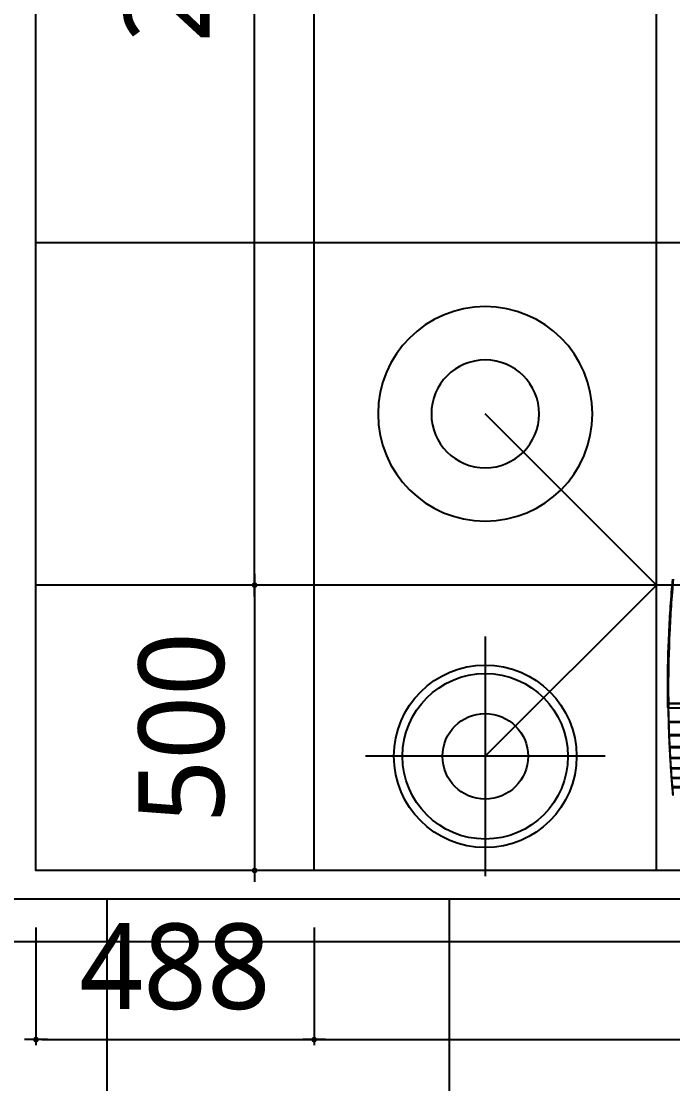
# Model space of a CAD drawing. Header units: millimetres. Extents: x 11242 to 497835, y 4200 to 105100.
# Drawn here: x 273749 to 274891, y 45551 to 47413 of the extents above; entities that cross this region are included whole.
import ezdxf
from ezdxf.xclip import XClip

# ---------------------------------------------------------------- set-up
doc = ezdxf.new("R2010")
doc.units = ezdxf.units.MM
doc.header["$LTSCALE"] = 200
doc.header["$XCLIPFRAME"] = 0
doc.layers.get('DEFPOINTS').update_dxf_attribs({"color": 137})
for name, color, linetype in [('# LG-AIRCON', 240, 'Continuous'), ('# LIGHT - LED', 6, 'Continuous'), ('# 냉난방설비', 4, 'Continuous'), ('# 환기(SA)', 3, 'Continuous'), ('CEIL-7', 7, 'Continuous'), ('CEIL-암면흡음텍스', 251, 'Continuous')]:
    doc.layers.add(name, color=color, linetype=linetype)
doc.layers.add('Defpoint', color=137, linetype='Continuous', plot=False)
doc.styles.add('맑은고딕', font='malgun.ttf')
doc.dimstyles.new('GAUN-100', dxfattribs={"dimscale": 100, "dimtxt": 1.5, "dimasz": 1, "dimexe": 2, "dimexo": 3, "dimgap": 0.5, "dimtad": 1, "dimdec": 0, "dimzin": 1, "dimdsep": 46, "dimlunit": 6, "dimtxsty": '맑은고딕', "dimblk": 'CJDOT', "dimcen": 0.09, "dimdle": 1, "dimclrd": 256, "dimclre": 256, "dimclrt": 3, "dimadec": 0, "dimazin": 0, "dimtfac": 1, "dimtdec": 0, "dimtix": 1, "dimtmove": 2, "dimatfit": 3, "dimldrblk": 'CJDOT', "dimfxl": 1, "dimtolj": 1, "dimtzin": 1, "dimarcsym": 0})

# ---------------------------------------------------------------- blocks, each defined once
blk = doc.blocks.new('C24')
at = {"layer": '# LIGHT - LED', "linetype": 'Continuous'}
for radius in [125.3, 63]:
    blk.add_circle((-200, -200), radius, dxfattribs=at)
at = {"layer": 'Defpoint'}
blk.add_line((0, 0), (-200, -200), dxfattribs=at)
blk = doc.blocks.new('조명설비')
at = {"layer": '# LIGHT - LED', "xscale": -1.5, "yscale": 1.5, "zscale": 1.5, "rotation": 180}
blk.add_blockref('C24', (274862.5, -72375), dxfattribs=at)
blk = doc.blocks.new('A$C7F214049')
at = {"layer": '# LG-AIRCON', "color": 0}
for centre, start, end in [((0.9, 221.8), 90, 100.179), ((1, 214.2), 259.9765, 270)]:
    blk.add_arc(centre, 0.2, start, end, dxfattribs=at)
for centre, major_axis, ratio, start_param, end_param in [((0.9, 221.8), (0.035, -0.197), 0.332536, 3.123924, 4.65892), ((0.9, 221.8), (0, -0.2), 0.336285, 3.141593, 4.71847), ((1.1, 222.1), (-0.001, -0.2), 0.16971, 4.716028, 5.126136), ((1.1, 221.8), (0, -0.2), 0.175267, 3.141593, 4.716048), ((1, 214.2), (0, -0.2), 0.329321, 4.718366, 6.283185), ((1, 214.2), (-0.035, -0.197), 0.323896, 4.775635, 6.326193), ((1.2, 214.2), (0, -0.2), 0.173506, 4.716021, 6.283185), ((2, 189.9), (0.11, 0.792), 0.166611, 1.605362, 3.142313), ((2.1, 189.9), (-0.001, -0.8), 0.169592, 4.723878, 6.283187), ((2.8, 166.9), (0.1, 0.794), 0.164575, 1.609472, 3.142247), ((2.8, 166.9), (-0.001, -0.8), 0.167952, 4.730341, 6.283187), ((3.8, 145.9), (0.091, 0.795), 0.162642, 1.617464, 3.142191), ((3.8, 145.9), (-0.001, -0.8), 0.16673, 4.740302, 6.283187), ((4.8, 126.9), (0.084, 0.796), 0.161192, 1.626852, 3.142144), ((4.8, 126.9), (-0.001, -0.8), 0.166002, 4.751307, 6.283187), ((5.9, 108.9), (0.076, 0.796), 0.157588, 1.638707, 3.142089), ((5.9, 108.9), (-0.001, -0.8), 0.163114, 4.765189, 6.283187), ((7.1, 91.9), (0.064, 0.797), 0.149458, 1.65214, 3.142012), ((7.1, 91.9), (-0.001, -0.8), 0.155307, 4.78161, 6.283187), ((8.4, 75.9), (0.049, 0.798), 0.136958, 1.667536, 3.141913), ((8.4, 75.9), (-0.001, -0.8), 0.14248, 4.80064, 6.283187)]:
    blk.add_ellipse(centre, major_axis=major_axis, ratio=ratio, start_param=start_param, end_param=end_param, dxfattribs=at)
for points, knots in [([(0, 250), (0, 281.7), (0.7, 313.5), (2.9, 361), (3.8, 376.9), (6, 408.5), (7.2, 424.3), (8.7, 440)], [0, 0, 0, 0, 0.5, 0.5, 0.75, 0.75, 1, 1, 1, 1]), ([(9.5, 440), (8.1, 424.3), (6.8, 408.5), (4.6, 376.9), (3.7, 361.1), (1.6, 313.5), (0.8, 281.7), (0.8, 250)], [0, 0, 0, 0, 0.25, 0.25, 0.5, 0.5, 1, 1, 1, 1]), ([(0.2, 222), (0.1, 226.7), (0.1, 231.3), (0, 240.7), (0, 245.3), (0, 250)], [0, 0, 0, 0, 0.499971, 0.499971, 1, 1, 1, 1]), ([(0.8, 250), (0.8, 245.3), (0.8, 240.7), (0.9, 231.4), (1, 226.7), (1, 222.1)], [0, 0, 0, 0, 0.501231, 0.501231, 1, 1, 1, 1]), ([(0.2, 221.4), (0.2, 221.5), (0.2, 221.6), (0.3, 221.8), (0.3, 221.8), (0.5, 221.9), (0.5, 222), (0.6, 222)], [0, 0, 0, 0, 0.413485, 0.413485, 0.756372, 0.756372, 1, 1, 1, 1]), ([(0.9, 221.8), (0.8, 221.8), (0.7, 221.8), (0.5, 221.7), (0.5, 221.7), (0.3, 221.5), (0.3, 221.5), (0.2, 221.3), (0.2, 221.2), (0.2, 221.1)], [0, 0, 0, 0, 0.207206, 0.207206, 0.406319, 0.406319, 0.711537, 0.711537, 1, 1, 1, 1]), ([(0.3, 214.9), (0.3, 215.6), (0.3, 216.3), (0.3, 217.7), (0.2, 218.3), (0.2, 219.7), (0.2, 220.3), (0.2, 221.1), (0.2, 221.1), (0.2, 221.1)], [0, 0, 0, 0, 0.339725, 0.339725, 0.659808, 0.659808, 0.979892, 0.979892, 1, 1, 1, 1]), ([(0.3, 214.9), (0.3, 214.8), (0.3, 214.7), (0.4, 214.5), (0.4, 214.5), (0.6, 214.3), (0.6, 214.3), (0.8, 214.2), (0.9, 214.2), (1, 214.2)], [0, 0, 0, 0, 0.276838, 0.276838, 0.584469, 0.584469, 0.788147, 0.788147, 1, 1, 1, 1]), ([(0.5, 214.1), (0.6, 213.5), (0.6, 212.8), (0.6, 209), (0.7, 205.8), (0.8, 200.5), (0.9, 198.4), (1, 194.2), (1, 192.1), (1.1, 190.1)], [0, 0, 0, 0, 0.078281, 0.078281, 0.476719, 0.476719, 0.742339, 0.742339, 1, 1, 1, 1]), ([(0.6, 222), (0.7, 222), (0.7, 222), (0.9, 222.1), (0.9, 222.1), (1, 222.1)], [0, 0, 0, 0, 0.544417, 0.544417, 1, 1, 1, 1]), ([(1.2, 213.9), (1.2, 213.9), (1.1, 213.9), (1, 214), (1, 214), (0.8, 214.1), (0.7, 214.1), (0.6, 214.2), (0.6, 214.3), (0.6, 214.4)], [0, 0, 0, 0, 0.060986, 0.060986, 0.315861, 0.315861, 0.671736, 0.671736, 1, 1, 1, 1]), ([(0.7, 221.8), (0.7, 221.9), (0.7, 221.9), (0.8, 221.9), (0.9, 221.9), (0.9, 221.9)], [0, 0, 0, 0, 0.175789, 0.175789, 1, 1, 1, 1]), ([(0.8, 214.4), (0.8, 214.4), (0.8, 214.3), (0.9, 214.3), (0.9, 214.2), (1, 214.2)], [0, 0, 0, 0, 0.208494, 0.208494, 1, 1, 1, 1]), ([(0.9, 221.9), (6.9, 221.9), (12.9, 221.9), (24.8, 221.9), (30.8, 221.9), (48.8, 221.9), (60.9, 221.9), (97, 221.9), (121.1, 221.9), (169.4, 221.9), (193.5, 221.9), (241.8, 221.9), (266, 221.9), (386.8, 221.9), (483.4, 221.9), (580, 221.9)], [0, 0, 0, 0, 0.03125, 0.03125, 0.0625, 0.0625, 0.125, 0.125, 0.25, 0.25, 0.375, 0.375, 0.5, 0.5, 1, 1, 1, 1]), ([(1, 222.1), (5.8, 222.1), (10.7, 222.1), (20.4, 222.1), (25.2, 222.1), (39.8, 222.1), (49.5, 222.1), (78.8, 222.1), (98.3, 222.1), (137.4, 222.1), (156.9, 222.1), (196.1, 222.1), (215.6, 222.1), (235.2, 222.1)], [0, 0, 0, 0, 0.0625, 0.0625, 0.125, 0.125, 0.25, 0.25, 0.5, 0.5, 0.75, 0.75, 1, 1, 1, 1]), ([(235.2, 221.9), (215.6, 221.9), (196.1, 221.9), (156.9, 221.9), (137.4, 221.9), (98.3, 221.9), (78.8, 221.9), (49.5, 221.9), (39.8, 221.9), (25.2, 221.9), (20.4, 221.9), (10.7, 221.9), (5.8, 221.9), (1, 221.9)], [0, 0, 0, 0, 0.25, 0.25, 0.5, 0.5, 0.75, 0.75, 0.875, 0.875, 0.9375, 0.9375, 1, 1, 1, 1]), ([(1, 221.8), (1, 221.2), (1, 220.6), (1.1, 219), (1.1, 218), (1.1, 216.1), (1.1, 215.1), (1.1, 214.2)], [0, 0, 0, 0, 0.236714, 0.236714, 0.631467, 0.631467, 1, 1, 1, 1]), ([(580, 221.8), (483.4, 221.8), (386.8, 221.8), (266, 221.8), (241.9, 221.8), (193.6, 221.8), (169.4, 221.8), (121.2, 221.8), (97, 221.8), (60.9, 221.8), (48.9, 221.8), (30.9, 221.8), (24.9, 221.8), (13, 221.8), (7, 221.8), (1, 221.8)], [0, 0, 0, 0, 0.5, 0.5, 0.625, 0.625, 0.75, 0.75, 0.875, 0.875, 0.9375, 0.9375, 0.96875, 0.96875, 1, 1, 1, 1]), ([(1.1, 214.2), (7.1, 214.2), (13.1, 214.2), (25, 214.2), (31, 214.2), (49, 214.2), (61, 214.2), (97.1, 214.2), (121.3, 214.2), (169.5, 214.2), (193.6, 214.2), (241.9, 214.2), (266.1, 214.2), (386.8, 214.2), (483.4, 214.2), (580, 214.2)], [0, 0, 0, 0, 0.03125, 0.03125, 0.0625, 0.0625, 0.125, 0.125, 0.25, 0.25, 0.375, 0.375, 0.5, 0.5, 1, 1, 1, 1]), ([(580, 214), (483.5, 214), (386.9, 214), (266.2, 214), (242.1, 214), (193.8, 214), (169.7, 214), (121.5, 214), (97.4, 214), (61.3, 214), (49.2, 214), (31.2, 214), (25.2, 214), (13.2, 214), (7.2, 214), (1.2, 214)], [0, 0, 0, 0, 0.5, 0.5, 0.625, 0.625, 0.75, 0.75, 0.875, 0.875, 0.9375, 0.9375, 0.96875, 0.96875, 1, 1, 1, 1]), ([(1.9, 189.9), (1.9, 189.9), (1.9, 189.9), (1.9, 192), (1.8, 194.1), (1.7, 198.4), (1.6, 200.5), (1.5, 205.8), (1.5, 209), (1.4, 212.7), (1.4, 213.2), (1.4, 213.7)], [0, 0, 0, 0, 0.000198, 0.000198, 0.268491, 0.268491, 0.536776, 0.536776, 0.939193, 0.939193, 1, 1, 1, 1]), ([(443.7, 222), (392.5, 222), (341.4, 222), (266.1, 222), (241.9, 222), (193.7, 222), (169.5, 222), (121.3, 222), (97.2, 222), (61.1, 222), (49, 222), (31, 222), (25, 222), (13.1, 222), (7.3, 222), (1.5, 222)], [0, 0, 0, 0, 0.346652, 0.346652, 0.510321, 0.510321, 0.673991, 0.673991, 0.83766, 0.83766, 0.919495, 0.919495, 0.960412, 0.960412, 1, 1, 1, 1]), ([(1.1, 190.1), (1.1, 190), (1.1, 189.8), (1.1, 189.7), (1.1, 189.6), (1.1, 189.5), (1.1, 189.4), (1.1, 189.3), (1.1, 189.3), (1.1, 189.3), (1.1, 189.2), (1.1, 189.2), (1.1, 189.2), (1.1, 189.2), (1.1, 189.2), (1.1, 189.1), (1.1, 189.1), (1.1, 189.1), (1.1, 189.1), (1.1, 189.1), (1.1, 189.1), (1.1, 189.1), (1.1, 189.1), (1.1, 189.1), (1.1, 189.1), (1.1, 189.1), (1.1, 189.1), (1.1, 189.1), (1.1, 189.1), (1.1, 189.1), (1.1, 189.1), (1.1, 189.1), (1.1, 189.1), (1.1, 189.1), (1.1, 189.1), (1.1, 189.1), (1.1, 189.1), (1.1, 189.1), (1.1, 189.1), (1.1, 189.1), (1.1, 189.1), (1.1, 189.1), (1.1, 189.1), (1.1, 189.1)], [0, 0, 0, 0, 0.331373, 0.331373, 0.552824, 0.552824, 0.700821, 0.700821, 0.799739, 0.799739, 0.865865, 0.865865, 0.910081, 0.910081, 0.939655, 0.939655, 0.959446, 0.959446, 0.972697, 0.972697, 0.981578, 0.981578, 0.987537, 0.987537, 0.991542, 0.991542, 0.994241, 0.994241, 0.996065, 0.996065, 0.997305, 0.997305, 0.998154, 0.998154, 0.998742, 0.998742, 0.999339, 0.999339, 0.99959, 0.99959, 0.999847, 0.999847, 1, 1, 1, 1]), ([(1.1, 190.1), (1.1, 190.1), (1.1, 190.1), (1.1, 190), (1.1, 189.9), (1.1, 189.7), (1.2, 189.7), (1.3, 189.5), (1.3, 189.4), (1.5, 189.3), (1.6, 189.2), (1.8, 189.1), (1.8, 189.1), (1.9, 189.1)], [0, 0, 0, 0, 0.004581, 0.004581, 0.182241, 0.182241, 0.349923, 0.349923, 0.612891, 0.612891, 0.797504, 0.797504, 1, 1, 1, 1]), ([(1.1, 190.1), (1.1, 190.1), (1.1, 190.1), (1.1, 190), (1.1, 190), (1.1, 190), (1.2, 190), (1.3, 189.9), (1.3, 189.9), (1.5, 189.9), (1.6, 189.9), (1.7, 189.9), (1.8, 189.9), (1.9, 189.9)], [0, 0, 0, 0, 0.004581, 0.004581, 0.18224, 0.18224, 0.349922, 0.349922, 0.61289, 0.61289, 0.797504, 0.797504, 1, 1, 1, 1]), ([(1.1, 189.1), (1.1, 189.1), (1.1, 189.1), (1.1, 188.3), (1.2, 187.5), (1.3, 183.8), (1.4, 180.9), (1.5, 176), (1.6, 174.1), (1.7, 170.4), (1.8, 168.7), (1.9, 167)], [0, 0, 0, 0, 0.000003, 0.000003, 0.107608, 0.107608, 0.505291, 0.505291, 0.770328, 0.770328, 1, 1, 1, 1]), ([(53.7, 189.8), (46.9, 189.8), (40.1, 189.9), (22.8, 189.9), (12.3, 189.9), (1.9, 189.9)], [0, 0, 0, 0, 0.395268, 0.395268, 1, 1, 1, 1]), ([(2.7, 166.9), (2.6, 168.6), (2.6, 170.4), (2.4, 174.1), (2.3, 176.1), (2.2, 181), (2.1, 183.9), (2, 187.6), (2, 188.3), (1.9, 189.1), (1.9, 189.1), (1.9, 189.1)], [0, 0, 0, 0, 0.237428, 0.237428, 0.501258, 0.501258, 0.897133, 0.897133, 0.999576, 0.999576, 1, 1, 1, 1]), ([(2.1, 189.1), (12.5, 189.1), (22.9, 189.1), (43.8, 189.1), (54.2, 189.1), (85.7, 189), (106.7, 189), (127.7, 189)], [0, 0, 0, 0, 0.25, 0.25, 0.5, 0.5, 1, 1, 1, 1]), ([(1.9, 167), (1.9, 167), (1.9, 167), (1.9, 167), (1.9, 166.9), (1.9, 166.7), (1.9, 166.6), (2, 166.5), (2.1, 166.4), (2.3, 166.3), (2.4, 166.2), (2.5, 166.1), (2.6, 166.1), (2.7, 166.1)], [0, 0, 0, 0, 0.004577, 0.004577, 0.182726, 0.182726, 0.350796, 0.350796, 0.613047, 0.613047, 0.797661, 0.797661, 1, 1, 1, 1]), ([(1.9, 167), (1.9, 167), (1.9, 167), (1.9, 167), (1.9, 167), (1.9, 167), (1.9, 167), (2, 166.9), (2.1, 166.9), (2.3, 166.9), (2.3, 166.9), (2.5, 166.9), (2.6, 166.9), (2.7, 166.9)], [0, 0, 0, 0, 0.004577, 0.004577, 0.182724, 0.182724, 0.350793, 0.350793, 0.613048, 0.613048, 0.797663, 0.797663, 1, 1, 1, 1]), ([(1.9, 166.1), (1.9, 165.5), (1.9, 165), (2.1, 161.6), (2.2, 158.8), (2.4, 154.1), (2.5, 152.2), (2.6, 148.9), (2.7, 147.5), (2.8, 146)], [0, 0, 0, 0, 0.085152, 0.085152, 0.5056, 0.5056, 0.785788, 0.785788, 1, 1, 1, 1]), ([(81.9, 166.8), (68.6, 166.8), (55.4, 166.8), (29, 166.9), (15.8, 166.9), (2.7, 166.9)], [0, 0, 0, 0, 0.5, 0.5, 1, 1, 1, 1]), ([(3.6, 145.9), (3.5, 147.4), (3.5, 148.9), (3.3, 152.3), (3.2, 154.1), (3, 158.8), (2.9, 161.7), (2.8, 165), (2.8, 165.6), (2.7, 166.1)], [0, 0, 0, 0, 0.222879, 0.222879, 0.501857, 0.501857, 0.920491, 0.920491, 1, 1, 1, 1]), ([(2.8, 166.1), (15.9, 166.1), (29.1, 166.1), (55.5, 166), (68.7, 166), (81.9, 166)], [0, 0, 0, 0, 0.5, 0.5, 1, 1, 1, 1]), ([(3.6, 145.9), (3.5, 145.9), (3.4, 145.9), (3.3, 145.9), (3.2, 145.9), (3, 145.9), (3, 145.9), (2.9, 146), (2.8, 146), (2.8, 146), (2.8, 146), (2.8, 146), (2.8, 146), (2.8, 146)], [0, 0, 0, 0, 0.202532, 0.202532, 0.387538, 0.387538, 0.649339, 0.649339, 0.81734, 0.81734, 0.995424, 0.995424, 1, 1, 1, 1]), ([(3.7, 145.1), (3.6, 145.1), (3.5, 145.1), (3.3, 145.2), (3.2, 145.2), (3.1, 145.4), (3, 145.5), (2.9, 145.6), (2.8, 145.7), (2.8, 145.9), (2.8, 145.9), (2.8, 146), (2.8, 146), (2.8, 146)], [0, 0, 0, 0, 0.202534, 0.202534, 0.387539, 0.387539, 0.649336, 0.649336, 0.817337, 0.817337, 0.995424, 0.995424, 1, 1, 1, 1]), ([(2.8, 145.1), (2.8, 145.1), (2.8, 145.1), (2.9, 143.7), (3, 142.2), (3.1, 139.2), (3.2, 137.6), (3.4, 134.3), (3.5, 132.7), (3.6, 129.7), (3.7, 128.4), (3.8, 127)], [0, 0, 0, 0, 0.000003, 0.000003, 0.2381, 0.2381, 0.505996, 0.505996, 0.774012, 0.774012, 1, 1, 1, 1]), ([(82.8, 145.8), (69.6, 145.8), (56.4, 145.8), (29.9, 145.8), (16.8, 145.9), (3.6, 145.9)], [0, 0, 0, 0, 0.5, 0.5, 1, 1, 1, 1]), ([(4.6, 126.9), (4.6, 128.3), (4.5, 129.7), (4.3, 132.8), (4.2, 134.4), (4, 137.6), (4, 139.3), (3.8, 142.3), (3.7, 143.7), (3.7, 145.1)], [0, 0, 0, 0, 0.23561, 0.23561, 0.502531, 0.502531, 0.769333, 0.769333, 1, 1, 1, 1]), ([(3.8, 145.1), (16.9, 145.1), (30, 145.1), (56.4, 145), (69.6, 145), (82.9, 145)], [0, 0, 0, 0, 0.5, 0.5, 1, 1, 1, 1]), ([(3.8, 127), (3.8, 126.8), (3.8, 126.7), (3.8, 126.4), (3.9, 126.2), (3.9, 126.1), (3.9, 126.1), (3.9, 126.1)], [0, 0, 0, 0, 0.569674, 0.569674, 0.999955, 0.999955, 1, 1, 1, 1]), ([(4.7, 126.1), (4.6, 126.1), (4.5, 126.1), (4.3, 126.2), (4.3, 126.2), (4.1, 126.4), (4, 126.5), (3.9, 126.6), (3.9, 126.7), (3.8, 126.9), (3.8, 126.9), (3.8, 127), (3.8, 127), (3.8, 127)], [0, 0, 0, 0, 0.202953, 0.202953, 0.388561, 0.388561, 0.650171, 0.650171, 0.817787, 0.817787, 0.995423, 0.995423, 1, 1, 1, 1]), ([(4.6, 126.9), (4.6, 126.9), (4.5, 126.9), (4.3, 126.9), (4.2, 126.9), (4.1, 126.9), (4, 126.9), (3.9, 126.9), (3.9, 127), (3.8, 127), (3.8, 127), (3.8, 127), (3.8, 127), (3.8, 127)], [0, 0, 0, 0, 0.20295, 0.20295, 0.388559, 0.388559, 0.650174, 0.650174, 0.81779, 0.81779, 0.995423, 0.995423, 1, 1, 1, 1]), ([(3.9, 126.1), (3.9, 126.1), (3.9, 126.1), (3.9, 124.7), (4, 123.4), (4.2, 120.5), (4.3, 119), (4.5, 115.9), (4.6, 114.4), (4.8, 111.6), (4.8, 110.3), (4.9, 109)], [0, 0, 0, 0, 0.000002, 0.000002, 0.236795, 0.236795, 0.505989, 0.505989, 0.775323, 0.775323, 1, 1, 1, 1]), ([(5.8, 108.8), (5.7, 110.2), (5.6, 111.5), (5.4, 114.4), (5.3, 116), (5.1, 119.1), (5, 120.6), (4.9, 123.5), (4.8, 124.8), (4.7, 126.1)], [0, 0, 0, 0, 0.234809, 0.234809, 0.503083, 0.503083, 0.771219, 0.771219, 1, 1, 1, 1]), ([(4.9, 109), (5, 108.9), (5, 108.7), (5, 108.4), (5, 108.2), (5, 108.1)], [0, 0, 0, 0, 0.50205, 0.50205, 1, 1, 1, 1]), ([(4.9, 109), (4.9, 109), (4.9, 109), (4.9, 108.9), (5, 108.8), (5, 108.7), (5, 108.6), (5.1, 108.5), (5.2, 108.4), (5.4, 108.2), (5.5, 108.2), (5.6, 108.1), (5.7, 108.1), (5.8, 108.1)], [0, 0, 0, 0, 0.004573, 0.004573, 0.182489, 0.182489, 0.350305, 0.350305, 0.61092, 0.61092, 0.796953, 0.796953, 1, 1, 1, 1]), ([(4.9, 109), (4.9, 109), (4.9, 109), (4.9, 109), (4.9, 109), (5, 108.9), (5, 108.9), (5.1, 108.9), (5.2, 108.9), (5.4, 108.9), (5.4, 108.8), (5.6, 108.8), (5.7, 108.8), (5.8, 108.8)], [0, 0, 0, 0, 0.004573, 0.004573, 0.182486, 0.182486, 0.350302, 0.350302, 0.610923, 0.610923, 0.796956, 0.796956, 1, 1, 1, 1]), ([(5, 108.1), (5, 108.1), (5, 108.1), (5, 107.6), (5.1, 107.1), (5.3, 104.4), (5.4, 102.2), (5.7, 98.5), (5.8, 97), (6, 94.4), (6.1, 93.2), (6.1, 92)], [0, 0, 0, 0, 0.000003, 0.000003, 0.09538, 0.09538, 0.505942, 0.505942, 0.779485, 0.779485, 1, 1, 1, 1]), ([(7, 91.8), (6.9, 93.1), (6.8, 94.3), (6.6, 97.1), (6.5, 98.5), (6.2, 102.2), (6.1, 104.5), (5.9, 107.1), (5.9, 107.6), (5.8, 108.1), (5.8, 108.1), (5.8, 108.1)], [0, 0, 0, 0, 0.231173, 0.231173, 0.503648, 0.503648, 0.912609, 0.912609, 0.999768, 0.999768, 1, 1, 1, 1]), ([(6.1, 92), (6.1, 92), (6.1, 92), (6.1, 92), (6.1, 92), (6.2, 92), (6.2, 92), (6.2, 91.9), (6.2, 91.9), (6.3, 91.9), (6.4, 91.9), (6.6, 91.8), (6.6, 91.8), (6.8, 91.8), (6.9, 91.8), (7, 91.8)], [0, 0, 0, 0, 0.004557, 0.004557, 0.044285, 0.044285, 0.184332, 0.184332, 0.354015, 0.354015, 0.611925, 0.611925, 0.797749, 0.797749, 1, 1, 1, 1]), ([(6.1, 92), (6.1, 92), (6.1, 92), (6.1, 92), (6.2, 92), (6.2, 91.9), (6.2, 91.8), (6.2, 91.7), (6.3, 91.6), (6.4, 91.4), (6.5, 91.3), (6.6, 91.2), (6.7, 91.2), (6.9, 91.1), (7, 91.1), (7.1, 91.1)], [0, 0, 0, 0, 0.004557, 0.004557, 0.044287, 0.044287, 0.184335, 0.184335, 0.354018, 0.354018, 0.611922, 0.611922, 0.797745, 0.797745, 1, 1, 1, 1]), ([(6.2, 91.1), (6.2, 91.1), (6.2, 91.1), (6.3, 89.9), (6.4, 88.7), (6.6, 86.2), (6.7, 84.8), (6.9, 82.1), (7, 80.7), (7.2, 78.2), (7.3, 77.1), (7.4, 76)], [0, 0, 0, 0, 0.000003, 0.000003, 0.233028, 0.233028, 0.505766, 0.505766, 0.778696, 0.778696, 1, 1, 1, 1]), ([(8.3, 75.8), (8.2, 77), (8.1, 78.2), (7.9, 80.7), (7.8, 82.1), (7.5, 84.9), (7.4, 86.3), (7.2, 88.8), (7.2, 89.9), (7.1, 91.1)], [0, 0, 0, 0, 0.232485, 0.232485, 0.504333, 0.504333, 0.77599, 0.77599, 1, 1, 1, 1]), ([(7.4, 76), (7.4, 76), (7.4, 76), (7.4, 76), (7.4, 75.9), (7.4, 75.9), (7.5, 75.8), (7.5, 75.7), (7.5, 75.6), (7.7, 75.4), (7.7, 75.3), (7.9, 75.2), (8, 75.2), (8.2, 75.1), (8.3, 75.1), (8.4, 75.1)], [0, 0, 0, 0, 0.004525, 0.004525, 0.057821, 0.057821, 0.188308, 0.188308, 0.361252, 0.361252, 0.614659, 0.614659, 0.799532, 0.799532, 1, 1, 1, 1]), ([(7.4, 76), (7.4, 76), (7.4, 76), (7.4, 76), (7.4, 76), (7.4, 76), (7.4, 75.9), (7.5, 75.9), (7.5, 75.9), (7.6, 75.9), (7.7, 75.8), (7.9, 75.8), (7.9, 75.8), (8.1, 75.8), (8.2, 75.8), (8.3, 75.8)], [0, 0, 0, 0, 0.004524, 0.004524, 0.057818, 0.057818, 0.188305, 0.188305, 0.361249, 0.361249, 0.614664, 0.614664, 0.799537, 0.799537, 1, 1, 1, 1]), ([(7.4, 75.9), (7.4, 75.8), (7.5, 75.6), (7.5, 75.4), (7.5, 75.2), (7.5, 75.1), (7.5, 75.1), (7.5, 75.1)], [0, 0, 0, 0, 0.494679, 0.494679, 0.999949, 0.999949, 1, 1, 1, 1]), ([(7.5, 75.1), (7.5, 75.1), (7.5, 75.1), (7.6, 74), (7.7, 72.9), (7.9, 70.5), (8, 69.2), (8.2, 66.7), (8.3, 65.4), (8.5, 63), (8.6, 62), (8.7, 61)], [0, 0, 0, 0, 0.000003, 0.000003, 0.230343, 0.230343, 0.50549, 0.50549, 0.780381, 0.780381, 1, 1, 1, 1]), ([(9.6, 60.8), (9.5, 61.9), (9.4, 63), (9.2, 65.4), (9.1, 66.7), (8.9, 69.3), (8.7, 70.6), (8.5, 73), (8.5, 74), (8.4, 75.1)], [0, 0, 0, 0, 0.231342, 0.231342, 0.505085, 0.505085, 0.779084, 0.779084, 1, 1, 1, 1])]:
    blk.add_open_spline(points, degree=3, knots=knots, dxfattribs=at)
for points in [[(0.8, 250), (0.4, 250), (0, 250), (0, 250)], [(0.2, 221.4), (0.2, 221.6), (0.2, 221.8), (0.2, 222)], [(0.6, 222), (0.3, 222), (0.2, 222), (0.2, 222)], [(0.5, 214.1), (0.5, 214.2), (0.5, 214.3), (0.5, 214.4)], [(0.6, 214.4), (0.6, 214.3), (0.5, 214.2), (0.5, 214.1)], [(0.7, 221.9), (0.7, 221.9), (0.6, 221.9), (0.6, 222)], [(0.9, 222), (1, 222), (1, 222), (1.1, 222)], [(1, 221.8), (1, 221.8), (0.9, 221.8), (0.9, 221.8)], [(1, 214.2), (1, 214.2), (1.1, 214.2), (1.1, 214.2)], [(1.2, 214), (1.1, 214), (1.1, 214), (1, 214)], [(1.1, 222), (1.2, 222), (1.4, 222), (1.6, 222)], [(1.9, 189.9), (1.9, 189.9), (1.9, 189.9), (1.9, 189.9)], [(1.9, 189.1), (2, 189.1), (2, 189.1), (2.1, 189.1)], [(1.9, 167), (1.9, 166.7), (1.9, 166.4), (1.9, 166.1)], [(2.4, 166.2), (2.1, 166.2), (1.9, 166.1), (1.9, 166.1)], [(2.7, 166.9), (2.7, 166.9), (2.7, 166.9), (2.7, 166.9)], [(2.7, 166.1), (2.8, 166.1), (2.8, 166.1), (2.8, 166.1)], [(2.8, 146), (2.8, 145.7), (2.8, 145.4), (2.8, 145.1)], [(3.6, 145.9), (3.6, 145.9), (3.6, 145.9), (3.6, 145.9)], [(3.8, 145.1), (3.7, 145.1), (3.7, 145.1), (3.7, 145.1)], [(4, 144.8), (4, 145.1), (3.9, 145.4), (3.8, 145.7)], [(3.9, 126.1), (3.9, 126.1), (4.1, 126.2), (4.4, 126.2)], [(4.7, 126.9), (4.7, 126.9), (4.7, 126.9), (4.6, 126.9)], [(29.5, 126.8), (21.2, 126.8), (12.9, 126.8), (4.7, 126.9)], [(4.8, 126.1), (4.8, 126.1), (4.7, 126.1), (4.7, 126.1)], [(4.8, 126.1), (13, 126.1), (21.2, 126.1), (29.5, 126.1)], [(5.8, 108.8), (5.8, 108.8), (5.8, 108.8), (5.8, 108.8)], [(29.5, 108.8), (21.6, 108.8), (13.7, 108.8), (5.8, 108.8)], [(5.8, 108.1), (5.9, 108.1), (5.9, 108.1), (5.9, 108.1)], [(5.9, 108.1), (13.8, 108.1), (21.6, 108.1), (29.5, 108.1)], [(6.2, 92), (6.2, 91.7), (6.2, 91.4), (6.2, 91.1)], [(7, 91.8), (7, 91.8), (7, 91.8), (7, 91.8)], [(29.5, 91.8), (22, 91.8), (14.5, 91.8), (7, 91.8)], [(7.1, 91.1), (7.1, 91.1), (7.1, 91.1), (7.1, 91.1)], [(7.1, 91.1), (14.6, 91.1), (22, 91.1), (29.5, 91.1)], [(8, 75.2), (7.7, 75.1), (7.5, 75.1), (7.5, 75.1)], [(8.3, 75.8), (8.3, 75.8), (8.3, 75.8), (8.3, 75.8)], [(87.7, 75.7), (61.1, 75.7), (34.7, 75.8), (8.3, 75.8)], [(8.4, 75.1), (8.4, 75.1), (8.4, 75.1), (8.4, 75.1)], [(8.4, 75.1), (34.8, 75.1), (61.2, 75), (87.7, 75)]]:
    blk.add_open_spline(points, degree=3, dxfattribs=at)
blk = doc.blocks.new('냉난방설비')
at = {"layer": '# 냉난방설비', "color": 8}
blk.add_blockref('A$C7F214049', (274882.5, -72804.5), dxfattribs=at)
blk = doc.blocks.new('SA')
at = {"color": 1}
for p, q in [((210, 420), (210, 0)), ((420, 210), (0, 210))]:
    blk.add_line(p, q, dxfattribs=at)
at = {"color": 0}
for radius in [160, 145, 75]:
    blk.add_circle((210, 210), radius, dxfattribs=at)
at = {"layer": 'Defpoint'}
blk.add_line((210, 210), (510, 510), dxfattribs=at)
blk = doc.blocks.new('환기설비')
at = {"layer": '# 환기(SA)'}
blk.add_blockref('SA', (274352.5, -72885), dxfattribs=at)
blk = doc.blocks.new('C-6x6_1f')
for p, q in [((-33547, -303023.4), (-33547, -292223.4)), ((-32947, -303023.4), (-32947, -292223.4)), ((-27547, -297023.4), (-34747, -297023.4)), ((-27547, -297623.4), (-34747, -297623.4)), ((-38947, -324623.4), (-38947, -303023.4)), ((-38347, -324623.4), (-38347, -303023.4)), ((-36547, -324623.4), (-36547, -303023.4)), ((-35947, -324623.4), (-35947, -303023.4)), ((-34747, -319823.4), (-41947, -319823.4))]:
    blk.add_line(p, q)
blk = doc.blocks.new('CJDOT')
blk.add_line((-2, 0), (2, 0))
at = {"const_width": 0.5}
blk.add_lwpolyline([(-0.25, 0, 1), (0.25, 0, 1)], format="xyb", close=True, dxfattribs=at)
blk = doc.blocks.new('*D64')
at = {"layer": 'Defpoint', "lineweight": -2, "transparency": 16777216}
for p, q in [((273775, 45825), (273775, 45618.6)), ((274262.5, 45825), (274262.5, 45618.6)), ((273785, 45628.6), (274252.5, 45628.6))]:
    blk.add_line(p, q, dxfattribs=at)
at = {"layer": 'DEFPOINTS', "color": 0, "transparency": 16777216}
for p in [(273775, 45925), (274262.5, 45925), (274262.5, 45628.6)]:
    blk.add_point(p, dxfattribs=at)
at = {"layer": 'Defpoint', "lineweight": -2, "transparency": 16777216, "xscale": 10, "yscale": 10, "zscale": 10, "rotation": 180}
blk.add_blockref('CJDOT', (273775, 45628.6), dxfattribs=at)
at = {"layer": 'Defpoint', "lineweight": -2, "transparency": 16777216, "xscale": 10, "yscale": 10, "zscale": 10}
blk.add_blockref('CJDOT', (274262.5, 45628.6), dxfattribs=at)
at = {"layer": 'Defpoint', "transparency": 16777216, "insert": (274018.8, 45756.1), "char_height": 150, "attachment_point": 5, "style": '맑은고딕'}
blk.add_mtext('\\A1;488', dxfattribs=at)
blk = doc.blocks.new('*D65')
at = {"layer": 'Defpoint', "lineweight": -2, "transparency": 16777216}
for p, q in [((274262.5, 45825), (274262.5, 45618.6)), ((276662.5, 45825), (276662.5, 45618.6)), ((274272.5, 45628.6), (276652.5, 45628.6))]:
    blk.add_line(p, q, dxfattribs=at)
at = {"layer": 'DEFPOINTS', "color": 0, "transparency": 16777216}
for p in [(274262.5, 45925), (276662.5, 45925), (276662.5, 45628.6)]:
    blk.add_point(p, dxfattribs=at)
at = {"layer": 'Defpoint', "lineweight": -2, "transparency": 16777216, "xscale": 10, "yscale": 10, "zscale": 10, "rotation": 180}
blk.add_blockref('CJDOT', (274262.5, 45628.6), dxfattribs=at)
at = {"layer": 'Defpoint', "lineweight": -2, "transparency": 16777216, "xscale": 10, "yscale": 10, "zscale": 10}
blk.add_blockref('CJDOT', (276662.5, 45628.6), dxfattribs=at)
at = {"layer": 'Defpoint', "transparency": 16777216, "insert": (275462.5, 45768.6), "char_height": 150, "attachment_point": 5, "style": '맑은고딕'}
blk.add_mtext('\\A1;2,400', dxfattribs=at)
blk = doc.blocks.new('*D79')
at = {"layer": 'Defpoint', "lineweight": -2, "transparency": 16777216}
for p, q in [((274323.9, 46425), (274148.2, 46425)), ((274158.2, 46415), (274158.2, 45935)), ((274323.9, 45925), (274148.2, 45925))]:
    blk.add_line(p, q, dxfattribs=at)
at = {"layer": 'DEFPOINTS', "color": 0, "transparency": 16777216}
for p in [(274423.9, 46425), (274158.2, 45925), (274423.9, 45925)]:
    blk.add_point(p, dxfattribs=at)
at = {"layer": 'Defpoint', "lineweight": -2, "transparency": 16777216, "xscale": 10, "yscale": 10, "zscale": 10}
for p, rotation in [((274158.2, 46425), 90), ((274158.2, 45925), 270)]:
    blk.add_blockref('CJDOT', p, dxfattribs=dict(at, rotation=rotation))
at = {"layer": 'Defpoint', "transparency": 16777216, "insert": (274030.7, 46175), "char_height": 150, "attachment_point": 5, "rotation": 90, "style": '맑은고딕'}
blk.add_mtext('\\A1;500', dxfattribs=at)
blk = doc.blocks.new('*D80')
at = {"layer": 'Defpoint', "lineweight": -2, "transparency": 16777216}
for p, q in [((274323.9, 48825), (274148.2, 48825)), ((274158.2, 46435), (274158.2, 48815)), ((274323.9, 46425), (274148.2, 46425))]:
    blk.add_line(p, q, dxfattribs=at)
at = {"layer": 'DEFPOINTS', "color": 0, "transparency": 16777216}
for p in [(274158.2, 48825), (274423.9, 48825), (274423.9, 46425)]:
    blk.add_point(p, dxfattribs=at)
at = {"layer": 'Defpoint', "lineweight": -2, "transparency": 16777216, "xscale": 10, "yscale": 10, "zscale": 10}
for p, rotation in [((274158.2, 48825), 90), ((274158.2, 46425), 270)]:
    blk.add_blockref('CJDOT', p, dxfattribs=dict(at, rotation=rotation))
at = {"layer": 'Defpoint', "transparency": 16777216, "insert": (274018.1, 47625), "char_height": 150, "attachment_point": 5, "rotation": 90, "style": '맑은고딕'}
blk.add_mtext('\\A1;2,400', dxfattribs=at)

msp = doc.modelspace()

# ---------------------------------------------------------------- block references
msp.add_blockref('조명설비', (0, 118800))

# ---------------------------------------------------------------- next in the draw order: linework, layer by layer
at = {"layer": 'CEIL-7'}
msp.add_lwpolyline([(270300, 69200.3), (270300, 45875.3), (280950, 45875.3), (280950, 43175.3), (280425, 43175.3), (280425, 42950.2), (277198.8, 42950.2), (277198.8, 42815), (273201.2, 42815), (273201.2, 42950.2), (270975, 42950.2), (270975, 43175.3), (270425, 43175.3), (270425, 42950), (268200, 42950)], dxfattribs=at)
msp.add_lwpolyline([(273775, 49325), (277150, 49325), (277149.9, 45925), (273775, 45925)], close=True, dxfattribs=at)

# ---------------------------------------------------------------- next in the draw order: block references
for name in ['환기설비', '냉난방설비']:
    msp.add_blockref(name, (0, 118800))
at = {"layer": 'CEIL-암면흡음텍스'}
ref = msp.add_blockref('C-6x6_1f', (312847, 365623.4), dxfattribs=at)
XClip(ref).set_block_clipping_path([(-44646.9790898738, -322658.1999318774), (-44646.9790898737, -305548.1999180664), (-47046.9790898737, -305548.1999180664), (-47046.9790898736, -305973.1999180662), (-48296.9790898722, -305973.1999180663), (-48296.9790898722, -303548.1999180664), (-45296.9790898737, -303548.1999180664), (-45296.9790898737, -304048.1999180681), (-44646.9790898737, -304048.1999180681), (-44646.5353875862, -292423.1999679231), (-42421.9790898737, -292423.4499304554), (-42421.9790898737, -292998.1999180662), (-41871.9790898737, -292998.1999180662), (-41871.9790898737, -292423.4499304554), (-32421.9790898737, -292423.4499304554), (-32421.9790898733, -292998.0749242609), (-32011.9790898744, -292998.3249118712), (-32011.9790898735, -293158.199893286), (-32011.9790898735, -296423.1999180665), (-42546.9791048045, -296423.1999180665), (-42546.9790898735, -319748.1999180674), (-31896.9790559213, -319748.1999180657), (-31896.9790397005, -322448.1999180666), (-32421.9790898735, -322448.1999180666), (-32421.9790898735, -322658.1999318774), (-35648.1669723085, -322658.1999318774), (-35648.1669723085, -322808.4499304545), (-39645.7912074402, -322808.4499304545), (-39645.7912074402, -322658.1999318774), (-41871.9790898737, -322658.1999318774), (-41871.9790898737, -322448.1999180666), (-42421.9790898737, -322448.1999180666), (-42421.9790898737, -322658.1999318774)])
ref = msp.add_blockref('C-6x6_1f', (310547, 357023.4), dxfattribs=at)
XClip(ref).set_block_clipping_path([(-29596.980351819, -300845.949930455), (-30121.9803949631, -300845.949930455), (-30121.9803949631, -301398.449930455), (-29596.980351819, -301398.449930455), (-29596.980351819, -307598.449930455), (-40146.9803949629, -307598.449930455), (-40146.980394963, -292223.4499304555), (-29561.9803518183, -292223.449960526), (-29561.9803021366, -292413.4499605259), (-29446.9803518191, -292413.4499304554), (-29446.9803518191, -294093.449930455), (-29596.9803518191, -294093.449930455)])
ref = msp.add_blockref('C-6x6_1f', (307809.5, 344048.4), dxfattribs=at)
XClip(ref).set_block_clipping_path([(-34034.4791048046, -294723.4499304557), (-30659.4791048046, -294723.4499304557), (-30659.5708743512, -298123.4499304561), (-34034.4791048046, -298123.4499304554)])

# ---------------------------------------------------------------- next in the draw order: dimensions: what is measured, and where the dimension line sits
at = {"layer": 'Defpoint'}
for base, p2, picture, middle in [((274158.2, 48825), (274423.9, 48825), '*D80', (274018.1, 47625)), ((274158.2, 45925), (274423.9, 45925), '*D79', (274030.7, 46175))]:
    dim = msp.add_linear_dim(base=base, p1=(274423.9, 46425), p2=p2, angle=90, dimstyle='GAUN-100', override={"dimasz": 0.1, "dimexe": 0.1, "dimexo": 1, "dimdle": 0.1, "dimclrt": 256}, dxfattribs=at)
    dim.commit()
    dim.dimension.update_dxf_attribs({"geometry": picture, "text_midpoint": middle})
for base, p1, p2, picture, middle in [((274262.5, 45628.5678656), (273775, 45925.0000001), (274262.5, 45925.0000001), '*D64', (274018.75, 45756.0644688)), ((276662.5, 45628.6), (274262.5, 45925), (276662.5, 45925), '*D65', (275462.5, 45768.6))]:
    dim = msp.add_linear_dim(base=base, p1=p1, p2=p2, dimstyle='GAUN-100', override={"dimasz": 0.1, "dimexe": 0.1, "dimexo": 1, "dimdle": 0.1, "dimclrt": 256}, dxfattribs=at)
    dim.commit()
    dim.dimension.update_dxf_attribs({"geometry": picture, "text_midpoint": middle})

doc.saveas('drawing.dxf')
